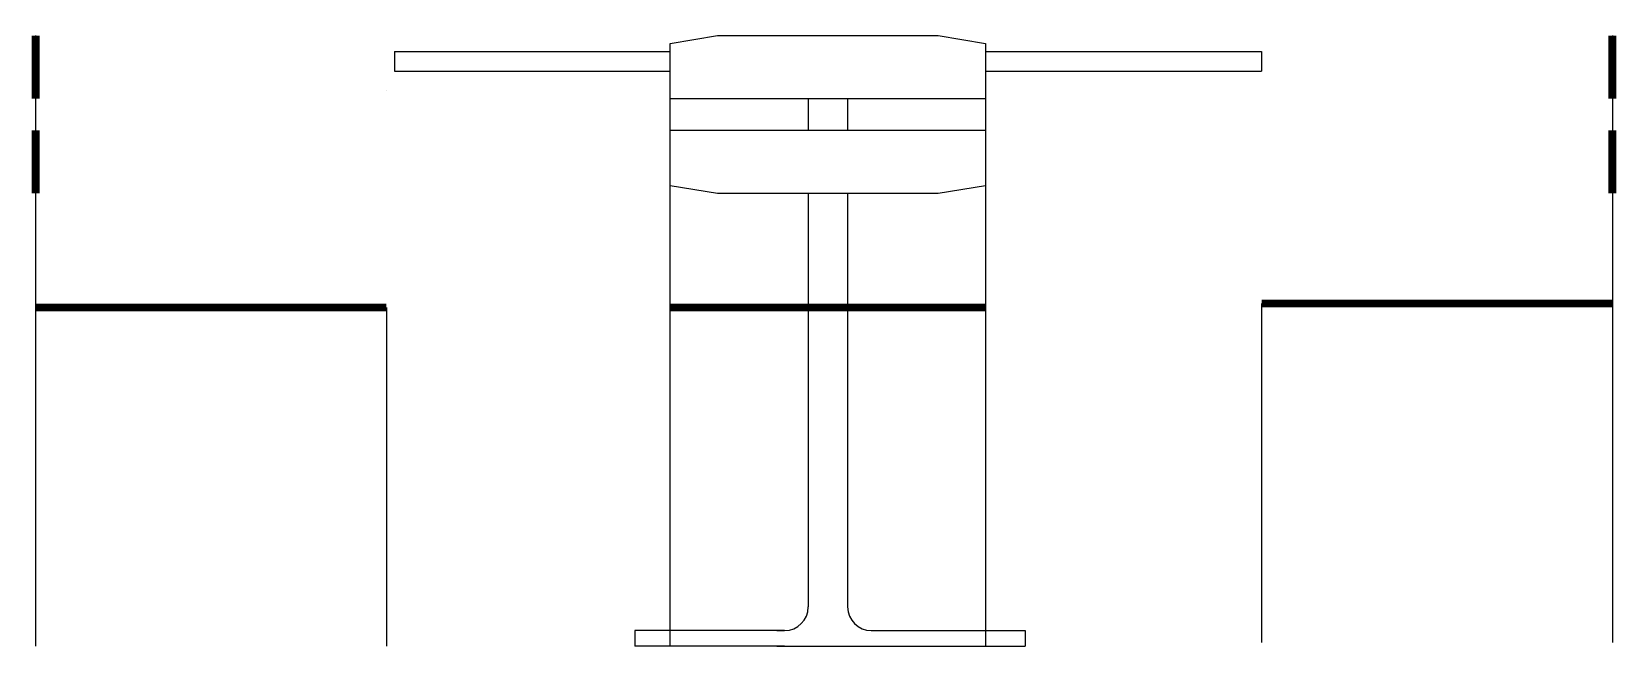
# Model space of a CAD drawing. Extents: x -110 to 91, y 0 to 78.
import ezdxf

# ---------------------------------------------------------------- set-up
doc = ezdxf.new("R2010")
doc.units = 0
doc.header["$LTSCALE"] = 25
doc.header["$MEASUREMENT"] = 0
doc.layers.get('0').update_dxf_attribs({"linetype": 'CONTINUOUS'})

msp = doc.modelspace()

# ---------------------------------------------------------------- linework, layer by layer
at = {"color": 0, "linetype": 'ByBlock'}
for p, q in [((-109.75, 77.5), (-109.75, 0)), ((-29.25, 76.5), (-23.25, 77.5)), ((-29.25, 0), (-29.25, 76.5)), ((-23.25, 77.5), (4.75, 77.5)), ((4.75, 77.5), (10.75, 76.5)), ((10.75, 76.5), (10.75, 0)), ((90.25, 77.5), (90.25, 0.5)), ((-64.25, 75.5), (-64.25, 73)), ((-64.25, 75.5), (-29.25, 75.5)), ((10.75, 75.5), (45.75, 75.5)), ((45.75, 75.5), (45.75, 73)), ((45.75, 74.5), (45.75, 74.5)), ((-64.25, 73), (-29.25, 73)), ((10.75, 73), (45.75, 73)), ((-65.25, 70.5), (-65.25, 70.5)), ((-29.25, 69.5), (10.75, 69.5)), ((-11.75, 69.5), (-11.75, 65.5)), ((-6.75, 69.5), (-6.75, 65.5)), ((-29.25, 65.5), (10.75, 65.5)), ((-29.25, 58.5), (-23.25, 57.5)), ((4.75, 57.5), (10.75, 58.5)), ((-23.25, 57.5), (4.75, 57.5)), ((-11.75, 57.5), (-11.75, 5)), ((-6.75, 57.5), (-6.75, 5)), ((-65.25, 43), (-65.25, 0)), ((45.75, 43.5), (45.75, 0.5)), ((-109.75, 0), (-109.75, 0)), ((-33.75, 2), (-33.75, 0)), ((-14.75, 2), (-33.75, 2)), ((-14.75, 0), (-33.75, 0)), ((-15.75, 2), (-14.75, 2)), ((-15.75, 0), (15.75, 0)), ((-3.75, 2), (15.75, 2)), ((15.75, 2), (15.75, 0)), ((90.25, 0.5), (90.25, 0.5))]:
    msp.add_line(p, q, dxfattribs=at)
at = {"color": 0, "linetype": 'ByBlock', "const_width": 1}
for points in [[(-109.75, 77.5), (-109.75, 69.5)], [(90.25, 77.5), (90.25, 69.5)], [(-109.75, 65.5), (-109.75, 57.5)], [(90.25, 65.5), (90.25, 57.5)], [(-109.75, 43), (-65.25, 43)], [(-29.25, 43), (10.75, 43)], [(90.25, 43.5), (45.75, 43.5)]]:
    msp.add_lwpolyline(points, dxfattribs=at)
at = {"color": 0, "linetype": 'ByBlock'}
for centre, start, end in [((-14.75, 5), 270, 0), ((-3.75, 5), 180, 270)]:
    msp.add_arc(centre, 3, start, end, dxfattribs=at)

doc.saveas('drawing.dxf')
